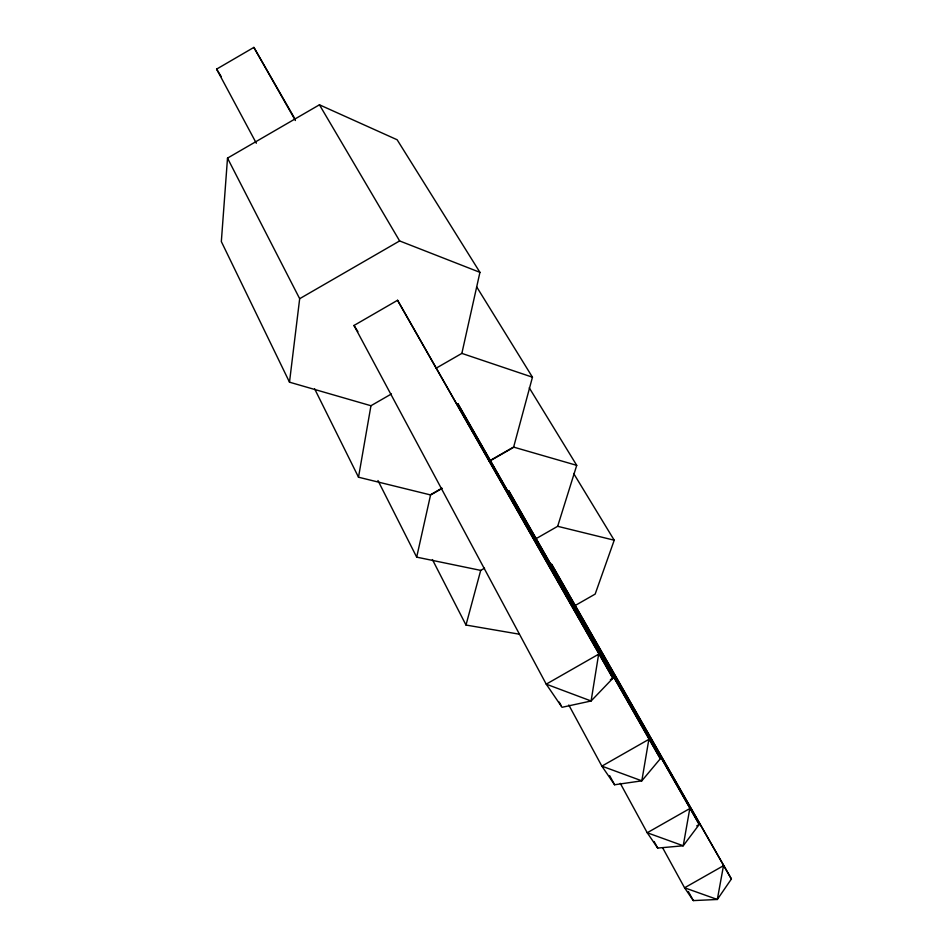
<?xml version="1.0" encoding="UTF-8"?>
<svg xmlns="http://www.w3.org/2000/svg" width="948" height="948" viewBox="0 0 948 948"><rect width="100%" height="100%" fill="white"/><g stroke="black" fill="none" stroke-linecap="round" stroke-linejoin="round"><path stroke-width="1.42" d="M436.246 368.132L461.854 353.391L479.937 272.349L397.129 139.759L319.44 104.801L227.508 158.126L221.334 241.574L289.496 382.186L370.952 405.732L391.441 393.941M289.496 382.186L299.675 298.691L227.508 158.126M441.839 488.244L430.297 494.868L358.51 477.211L370.952 405.732M484.558 568.184L480.707 570.388L416.682 557.14L430.546 495.046L442.088 488.41M476.714 286.936L532.456 377.197L513.662 447.006L489.298 461.001M519.35 634.2L465.989 625.04L480.707 570.388M535.857 538.796L557.661 526.306L576.728 465.35L529.245 387.803M573.659 473.502L614.221 540.218L595.166 594.088L574.737 605.76M731.394 878.997L551.629 564.285L731.394 878.997L717.328 899.474L693.332 900.6L684.575 887.79L662.581 847.678M660.341 758.708L457.908 403.777L660.341 758.708L641.82 780.832L614.6 784.766L601.873 766.138L568.8 705.016M256.327 143.243L216.606 69.121L253.874 47.4L294.721 118.512M299.675 298.691L399.629 240.934L479.937 272.349M353.995 325.472L397.556 300.279L612.906 678.247L591.102 700.987L562.034 707.303L546.238 684.16L353.995 325.472L357.906 331.61M489.524 461.178L513.887 447.183L576.728 465.35M610.37 679.704L612.906 678.247L397.556 300.279M696.733 825.886L699.245 824.452L508.685 490.637L699.245 824.452L683.224 845.782L657.699 848.069L647.235 832.759L620.3 783.356M557.661 526.306L614.221 540.218M461.854 353.391L532.456 377.197M216.606 69.121L221.192 76.551M319.44 104.801L399.629 240.934M253.874 47.4L295.409 120.515M688.343 891.511L693.332 900.6M654.156 841.587L657.699 848.069M609.659 775.654L614.6 784.766M559.249 702.101L561.346 705.999M432.418 559.569L465.989 625.04M377.956 480.529L416.682 557.14M314.641 388.858L358.51 477.211M598.638 654.203L591.102 700.987L546.238 684.16L598.638 654.203M648.859 739.357L641.82 780.832L601.873 766.138L648.859 739.357M689.8 808.549L683.224 845.782L647.235 832.759L689.8 808.549M723.49 865.702L717.328 899.474L684.575 887.79L723.49 865.702"/></g></svg>
